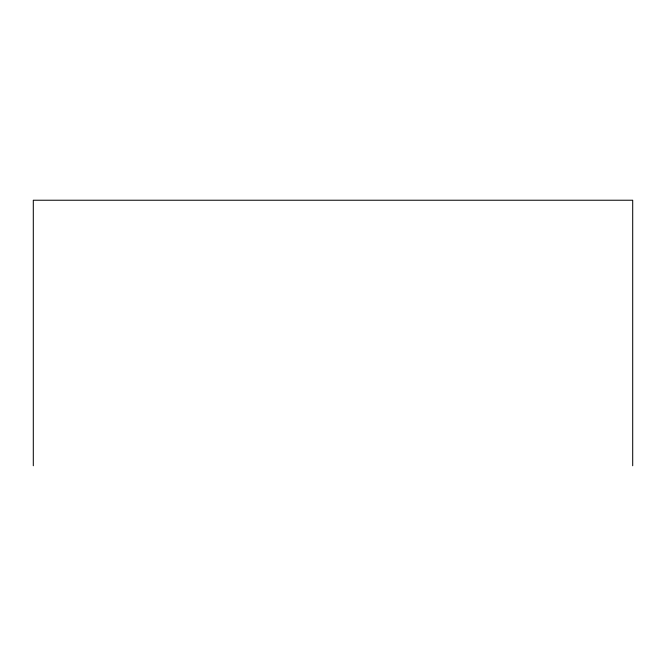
<?xml version="1.0" encoding="UTF-8"?>
<svg xmlns="http://www.w3.org/2000/svg" width="666" height="666" viewBox="0 0 666 666"><rect width="100%" height="100%" fill="white"/><g stroke="black" fill="none" stroke-linecap="round" stroke-linejoin="round"><path stroke-width="1" d="M632.7 465.767L632.7 200.233L33.3 200.233L33.3 465.767"/></g></svg>
